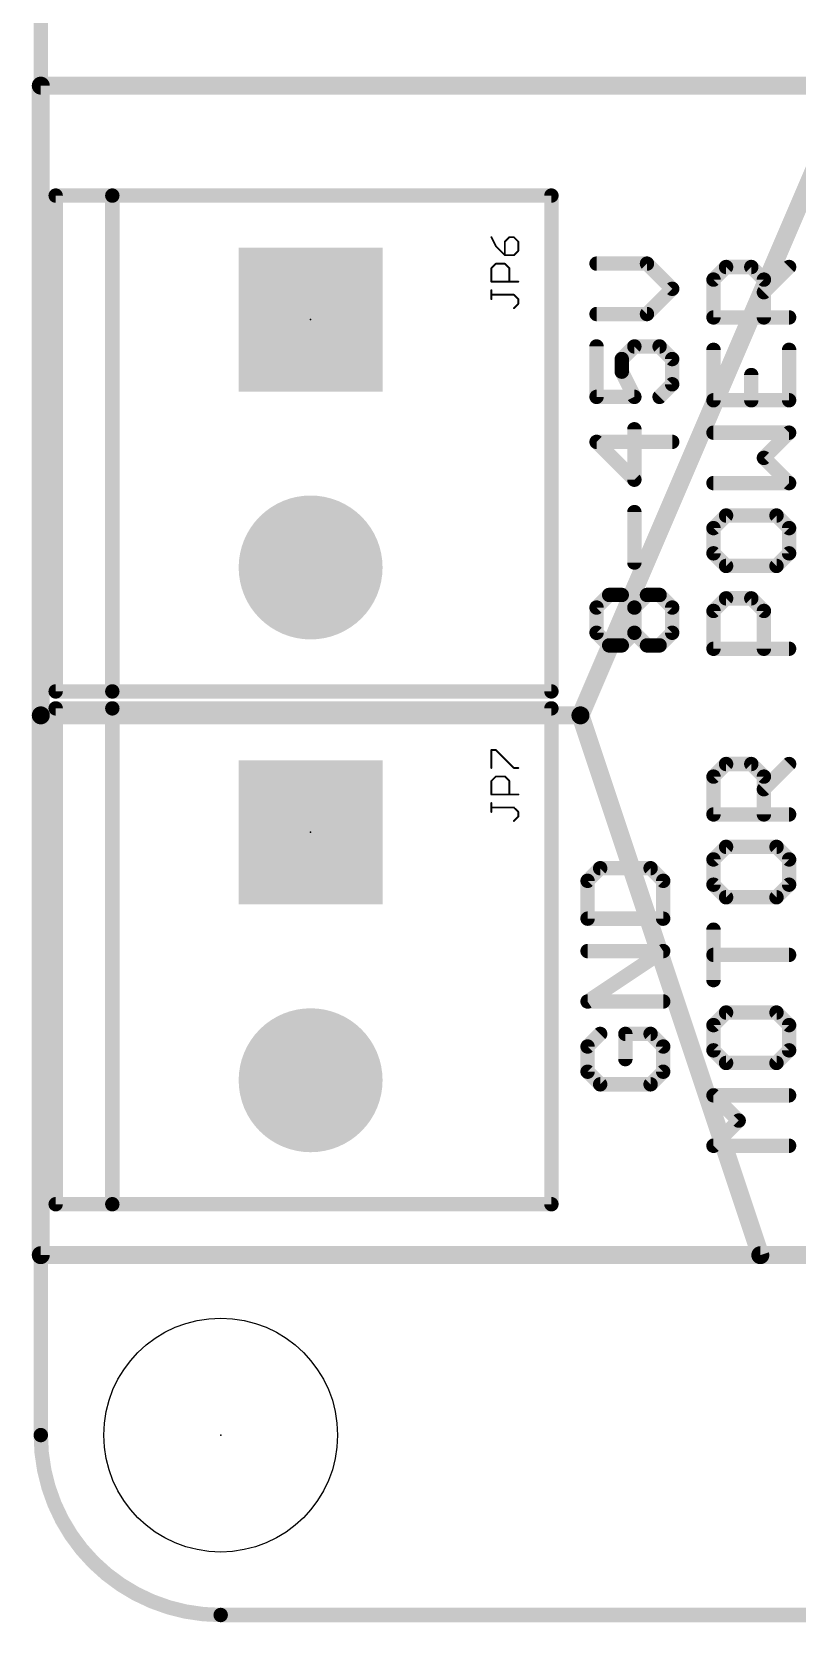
# Model space of a CAD drawing. Extents: x -0.1 to 74.4, y -25.4 to 49.6.
# Drawn here: x -0.13 to 10.68, y -0.1 to 22.35 of the extents above; entities that cross this region are included whole.
import ezdxf

# ---------------------------------------------------------------- set-up
doc = ezdxf.new("R2010")
doc.units = 0
for name, color, linetype in [('15', 12, 'CONTINUOUS'), ('16', 132, 'CONTINUOUS'), ('17', 110, 'CONTINUOUS'), ('2', 132, 'CONTINUOUS'), ('20', 53, 'CONTINUOUS'), ('21', 41, 'CONTINUOUS'), ('23', 53, 'CONTINUOUS'), ('25', 253, 'CONTINUOUS')]:
    doc.layers.add(name, color=color, linetype=linetype)

# ---------------------------------------------------------------- blocks, each defined once
blk = doc.blocks.new('SQUAREP')
blk.add_solid([(-0.5, -0.5), (0.5, -0.5), (-0.5, 0.5), (0.5, 0.5)])
blk = doc.blocks.new('ROUNDP')
at = {"const_width": 0.5}
blk.add_lwpolyline([(0, -0.25, 1), (0, 0.25, 1), (0, -0.25)], format="xyb", dxfattribs=at)

msp = doc.modelspace()

# ---------------------------------------------------------------- linework, layer by layer
at = {"layer": '15'}
for points, const_width in [([(0, 2.54), (0, 46.99)], 0.2032), ([(11.43, 21.59), (7.62, 12.7)], 0.254), ([(7.62, 12.7), (0, 12.7)], 0.254), ([(0, 12.7), (0, 5.08)], 0.254), ([(0, 5.08), (45.72, 5.08)], 0.254), ([(71.12, 0), (2.54, 0)], 0.2032)]:
    msp.add_lwpolyline(points, dxfattribs=dict(at, const_width=const_width))
for points, const_width in [([(0, 12.7635, 1), (0, 12.6365)], 0.127), ([(0.0635, 12.7, 1), (-0.0635, 12.7)], 0.127), ([(7.62, 12.6365, 1), (7.62, 12.7635)], 0.127), ([(7.5616, 12.725, 1), (7.6784, 12.675)], 0.127), ([(0, 5.1435, 1), (0, 5.0165)], 0.127), ([(-0.0635, 5.08, 1), (0.0635, 5.08)], 0.127), ([(0, 2.54, 0.4142), (2.54, 0)], 0.2032), ([(0.0508, 2.54, 1), (-0.0508, 2.54)], 0.1016), ([(-0.0508, 2.54, 1), (0.0508, 2.54)], 0.1016), ([(2.54, 0.0508, 1), (2.54, -0.0508)], 0.1016), ([(2.54, -0.0508, 1), (2.54, 0.0508)], 0.1016)]:
    msp.add_lwpolyline(points, format="xyb", dxfattribs=dict(at, const_width=const_width))
at = {"layer": '16', "const_width": 0.2032}
for points in [[(0, 2.54), (0, 46.99)], [(71.12, 0), (2.54, 0)]]:
    msp.add_lwpolyline(points, dxfattribs=at)
at = {"layer": '16'}
for points, const_width in [([(0, 2.54, 0.4142), (2.54, 0)], 0.2032), ([(0.0508, 2.54, 1), (-0.0508, 2.54)], 0.1016), ([(-0.0508, 2.54, 1), (0.0508, 2.54)], 0.1016), ([(2.54, 0.0508, 1), (2.54, -0.0508)], 0.1016), ([(2.54, -0.0508, 1), (2.54, 0.0508)], 0.1016)]:
    msp.add_lwpolyline(points, format="xyb", dxfattribs=dict(at, const_width=const_width))
at = {"layer": '2', "const_width": 0.254}
for points in [[(0, 21.59), (45.72, 21.59)], [(0, 12.7), (0, 21.59)], [(7.62, 12.7), (0, 12.7)], [(10.16, 5.08), (7.62, 12.7)], [(45.72, 5.08), (10.16, 5.08)]]:
    msp.add_lwpolyline(points, dxfattribs=at)
at = {"layer": '2', "const_width": 0.127}
for points in [[(0, 21.6535, 1), (0, 21.5265)], [(0.0635, 21.59, 1), (-0.0635, 21.59)], [(0, 12.7635, 1), (0, 12.6365)], [(7.6802, 12.7201, 1), (7.5598, 12.6799)], [(7.62, 12.6365, 1), (7.62, 12.7635)], [(-0.0635, 12.7, 1), (0.0635, 12.7)], [(10.16, 5.1435, 1), (10.16, 5.0165)], [(10.0998, 5.0599, 1), (10.2202, 5.1001)]]:
    msp.add_lwpolyline(points, format="xyb", dxfattribs=at)
at = {"layer": '20', "const_width": 0.2032}
for points in [[(0, 2.54), (0, 46.99)], [(71.12, 0), (2.54, 0)]]:
    msp.add_lwpolyline(points, dxfattribs=at)
at = {"layer": '20'}
for points, const_width in [([(0, 2.54, 0.4142), (2.54, 0)], 0.2032), ([(0.0508, 2.54, 1), (-0.0508, 2.54)], 0.1016), ([(-0.0508, 2.54, 1), (0.0508, 2.54)], 0.1016), ([(2.54, 0.0508, 1), (2.54, -0.0508)], 0.1016), ([(2.54, -0.0508, 1), (2.54, 0.0508)], 0.1016)]:
    msp.add_lwpolyline(points, format="xyb", dxfattribs=dict(at, const_width=const_width))
msp.add_circle((2.54, 2.54), 1.651, dxfattribs=at)
at = {"layer": '21', "const_width": 0.2032}
for points in [[(0.21, 13.038), (0.21, 20.038)], [(0.21, 20.038), (1.01, 20.038)], [(1.01, 20.038), (7.21, 20.038)], [(1.01, 13.038), (1.01, 20.038)], [(7.21, 20.038), (7.21, 13.038)], [(8.5595, 19.0775), (7.8477, 19.0775)], [(8.9154, 18.7216), (8.5595, 19.0775)], [(9.4987, 18.8517), (9.6766, 19.0297)], [(9.6766, 19.0297), (10.0325, 19.0297)], [(10.0325, 19.0297), (10.2105, 18.8517)], [(10.2105, 18.6738), (10.5664, 19.0297)], [(9.4987, 18.3179), (9.4987, 18.8517)], [(10.2105, 18.8517), (10.2105, 18.3179)], [(8.5595, 18.3657), (8.9154, 18.7216)], [(7.8477, 18.3657), (8.5595, 18.3657)], [(10.5664, 18.3179), (9.4987, 18.3179)], [(7.8477, 17.9081), (7.8477, 17.1963)], [(8.2036, 17.7302), (8.3815, 17.9081)], [(8.3815, 17.9081), (8.7375, 17.9081)], [(8.7375, 17.9081), (8.9154, 17.7302)], [(9.4987, 17.8603), (9.4987, 17.1485)], [(10.5664, 17.1485), (10.5664, 17.8603)], [(8.2036, 17.5522), (8.2036, 17.7302)], [(8.9154, 17.7302), (8.9154, 17.3742)], [(8.3815, 17.1963), (8.2036, 17.5522)], [(10.0325, 17.1485), (10.0325, 17.5044)], [(7.8477, 17.1963), (8.3815, 17.1963)], [(8.9154, 17.3742), (8.7375, 17.1963)], [(9.4987, 17.1485), (10.5664, 17.1485)], [(8.3815, 16.0269), (8.3815, 16.7387)], [(8.9154, 16.5608), (7.8477, 16.5608)], [(7.8477, 16.5608), (8.3815, 16.0269)], [(10.5664, 16.6909), (9.4987, 16.6909)], [(10.2105, 16.335), (10.5664, 16.6909)], [(10.5664, 15.9791), (10.2105, 16.335)], [(9.4987, 15.9791), (10.5664, 15.9791)], [(8.3815, 14.8575), (8.3815, 15.5693)], [(9.6766, 15.5215), (9.4987, 15.3435)], [(10.3885, 15.5215), (9.6766, 15.5215)], [(10.5664, 15.3435), (10.3885, 15.5215)], [(9.4987, 15.3435), (9.4987, 14.9876)], [(10.5664, 14.9876), (10.5664, 15.3435)], [(9.4987, 14.9876), (9.6766, 14.8097)], [(10.3885, 14.8097), (10.5664, 14.9876)], [(9.6766, 14.8097), (10.3885, 14.8097)], [(7.8477, 14.222), (8.0256, 14.3999)], [(8.0256, 14.3999), (8.2036, 14.3999)], [(8.2036, 14.3999), (8.3815, 14.222)], [(8.3815, 14.222), (8.5595, 14.3999)], [(8.5595, 14.3999), (8.7375, 14.3999)], [(8.7375, 14.3999), (8.9154, 14.222)], [(9.4987, 14.1741), (9.6766, 14.3521)], [(9.6766, 14.3521), (10.0325, 14.3521)], [(10.0325, 14.3521), (10.2105, 14.1741)], [(7.8477, 13.8661), (7.8477, 14.222)], [(8.3815, 13.8661), (8.3815, 14.222)], [(8.9154, 14.222), (8.9154, 13.8661)], [(9.4987, 13.6403), (9.4987, 14.1741)], [(10.2105, 14.1741), (10.2105, 13.6403)], [(8.0256, 13.6881), (7.8477, 13.8661)], [(8.3815, 13.8661), (8.2036, 13.6881)], [(8.5595, 13.6881), (8.3815, 13.8661)], [(8.9154, 13.8661), (8.7375, 13.6881)], [(8.2036, 13.6881), (8.0256, 13.6881)], [(8.7375, 13.6881), (8.5595, 13.6881)], [(10.5664, 13.6403), (9.4987, 13.6403)], [(1.01, 13.038), (0.21, 13.038)], [(7.21, 13.038), (1.01, 13.038)], [(0.21, 5.799), (0.21, 12.799)], [(0.21, 12.799), (1.01, 12.799)], [(1.01, 12.799), (7.21, 12.799)], [(1.01, 5.799), (1.01, 12.799)], [(7.21, 12.799), (7.21, 5.799)], [(9.4987, 11.8353), (9.6766, 12.0133)], [(9.4987, 11.3015), (9.4987, 11.8353)], [(9.6766, 12.0133), (10.0325, 12.0133)], [(10.0325, 12.0133), (10.2105, 11.8353)], [(10.2105, 11.6574), (10.5664, 12.0133)], [(10.2105, 11.8353), (10.2105, 11.3015)], [(10.5664, 11.3015), (9.4987, 11.3015)], [(9.6766, 10.8439), (9.4987, 10.666)], [(10.3885, 10.8439), (9.6766, 10.8439)], [(10.5664, 10.666), (10.3885, 10.8439)], [(7.8986, 10.5421), (7.7207, 10.3642)], [(8.6105, 10.5421), (7.8986, 10.5421)], [(8.7884, 10.3642), (8.6105, 10.5421)], [(9.4987, 10.666), (9.4987, 10.31)], [(10.5664, 10.31), (10.5664, 10.666)], [(7.7207, 10.3642), (7.7207, 9.8303)], [(8.7884, 9.8303), (8.7884, 10.3642)], [(9.4987, 10.31), (9.6766, 10.1321)], [(10.3885, 10.1321), (10.5664, 10.31)], [(9.6766, 10.1321), (10.3885, 10.1321)], [(7.7207, 9.8303), (8.7884, 9.8303)], [(9.4987, 8.9627), (9.4987, 9.6745)], [(7.7207, 8.6609), (8.7884, 9.3727)], [(8.7884, 9.3727), (7.7207, 9.3727)], [(10.5664, 9.3186), (9.4987, 9.3186)], [(8.7884, 8.6609), (7.7207, 8.6609)], [(9.6766, 8.5051), (9.4987, 8.3272)], [(10.3885, 8.5051), (9.6766, 8.5051)], [(10.5664, 8.3272), (10.3885, 8.5051)], [(9.4987, 8.3272), (9.4987, 7.9713)], [(10.5664, 7.9713), (10.5664, 8.3272)], [(7.8986, 8.2033), (7.7207, 8.0254)], [(7.7207, 8.0254), (7.7207, 7.6695)], [(8.6105, 8.2033), (8.2545, 8.2033)], [(8.2545, 8.2033), (8.2545, 7.8474)], [(8.7884, 8.0254), (8.6105, 8.2033)], [(8.7884, 7.6695), (8.7884, 8.0254)], [(9.4987, 7.9713), (9.6766, 7.7933)], [(9.6766, 7.7933), (10.3885, 7.7933)], [(10.3885, 7.7933), (10.5664, 7.9713)], [(7.7207, 7.6695), (7.8986, 7.4915)], [(8.6105, 7.4915), (8.7884, 7.6695)], [(7.8986, 7.4915), (8.6105, 7.4915)], [(9.8546, 6.9798), (9.4987, 7.3357)], [(9.4987, 7.3357), (10.5664, 7.3357)], [(9.4987, 6.6239), (9.8546, 6.9798)], [(10.5664, 6.6239), (9.4987, 6.6239)], [(1.01, 5.799), (0.21, 5.799)], [(7.21, 5.799), (1.01, 5.799)]]:
    msp.add_lwpolyline(points, dxfattribs=at)
at = {"layer": '21', "const_width": 0.1016}
for points in [[(0.2608, 20.038, 1), (0.1592, 20.038)], [(0.21, 20.0888, 1), (0.21, 19.9872)], [(1.01, 20.0888, 1), (1.01, 19.9872)], [(1.0608, 20.038, 1), (0.9592, 20.038)], [(1.01, 19.9872, 1), (1.01, 20.0888)], [(7.2608, 20.038, 1), (7.1592, 20.038)], [(7.21, 19.9872, 1), (7.21, 20.0888)], [(7.8477, 19.1283, 1), (7.8477, 19.0267)], [(8.5954, 19.1134, 1), (8.5236, 19.0416)], [(8.5595, 19.0267, 1), (8.5595, 19.1283)], [(9.6766, 19.0805, 1), (9.6766, 18.9789)], [(9.7126, 18.9938, 1), (9.6407, 19.0656)], [(10.0685, 19.0656, 1), (9.9966, 18.9938)], [(10.0325, 18.9789, 1), (10.0325, 19.0805)], [(10.6023, 18.9938, 1), (10.5305, 19.0656)], [(9.5495, 18.8517, 1), (9.4479, 18.8517)], [(9.4628, 18.8876, 1), (9.5346, 18.8158)], [(10.2613, 18.8517, 1), (10.1597, 18.8517)], [(10.1746, 18.8158, 1), (10.2464, 18.8876)], [(8.9513, 18.6857, 1), (8.8795, 18.7575)], [(8.8795, 18.6857, 1), (8.9513, 18.7575)], [(10.1746, 18.7097, 1), (10.2464, 18.6379)], [(7.8477, 18.4165, 1), (7.8477, 18.3149)], [(8.5236, 18.4016, 1), (8.5954, 18.3298)], [(8.5595, 18.3149, 1), (8.5595, 18.4165)], [(9.4987, 18.3687, 1), (9.4987, 18.2671)], [(10.5664, 18.2671, 1), (10.5664, 18.3687)], [(9.4479, 18.3179, 1), (9.5495, 18.3179)], [(10.1597, 18.3179, 1), (10.2613, 18.3179)], [(7.8985, 17.9081, 1), (7.7969, 17.9081)], [(8.3815, 17.9589, 1), (8.3815, 17.8573)], [(8.4175, 17.8722, 1), (8.3456, 17.944)], [(8.7734, 17.944, 1), (8.7015, 17.8722)], [(8.7375, 17.8573, 1), (8.7375, 17.9589)], [(9.5495, 17.8603, 1), (9.4479, 17.8603)], [(10.6172, 17.8603, 1), (10.5156, 17.8603)], [(8.2544, 17.7302, 1), (8.1528, 17.7302)], [(8.1677, 17.7661, 1), (8.2395, 17.6942)], [(8.9662, 17.7302, 1), (8.8646, 17.7302)], [(8.8795, 17.6942, 1), (8.9513, 17.7661)], [(8.249, 17.5749, 1), (8.1582, 17.5295)], [(8.1528, 17.5522, 1), (8.2544, 17.5522)], [(10.0833, 17.5044, 1), (9.9817, 17.5044)], [(7.8477, 17.2471, 1), (7.8477, 17.1455)], [(8.3815, 17.1455, 1), (8.3815, 17.2471)], [(8.8646, 17.3742, 1), (8.9662, 17.3742)], [(8.9513, 17.3383, 1), (8.8795, 17.4102)], [(7.7969, 17.1963, 1), (7.8985, 17.1963)], [(8.3361, 17.1736, 1), (8.427, 17.219)], [(8.7015, 17.2322, 1), (8.7734, 17.1604)], [(9.4987, 17.1993, 1), (9.4987, 17.0977)], [(9.4479, 17.1485, 1), (9.5495, 17.1485)], [(9.9817, 17.1485, 1), (10.0833, 17.1485)], [(10.5156, 17.1485, 1), (10.6172, 17.1485)], [(10.5664, 17.0977, 1), (10.5664, 17.1993)], [(8.4323, 16.7387, 1), (8.3307, 16.7387)], [(7.8477, 16.6116, 1), (7.8477, 16.51)], [(7.8836, 16.5967, 1), (7.8118, 16.5248)], [(8.9154, 16.51, 1), (8.9154, 16.6116)], [(9.4987, 16.7417, 1), (9.4987, 16.6401)], [(10.6023, 16.655, 1), (10.5305, 16.7268)], [(10.5664, 16.6401, 1), (10.5664, 16.7417)], [(10.2464, 16.3709, 1), (10.1746, 16.2991)], [(10.1746, 16.3709, 1), (10.2464, 16.2991)], [(8.3307, 16.0269, 1), (8.4323, 16.0269)], [(8.3456, 15.991, 1), (8.4175, 16.0628)], [(9.4987, 16.0299, 1), (9.4987, 15.9283)], [(10.5305, 15.9432, 1), (10.6023, 16.015)], [(10.5664, 15.9283, 1), (10.5664, 16.0299)], [(8.4323, 15.5693, 1), (8.3307, 15.5693)], [(9.6766, 15.5723, 1), (9.6766, 15.4707)], [(9.7126, 15.4856, 1), (9.6407, 15.5574)], [(10.4244, 15.5574, 1), (10.3525, 15.4856)], [(10.3885, 15.4707, 1), (10.3885, 15.5723)], [(9.5495, 15.3435, 1), (9.4479, 15.3435)], [(9.4628, 15.3795, 1), (9.5346, 15.3076)], [(10.6172, 15.3435, 1), (10.5156, 15.3435)], [(10.5305, 15.3076, 1), (10.6023, 15.3795)], [(9.5346, 15.0236, 1), (9.4628, 14.9517)], [(10.6023, 14.9517, 1), (10.5305, 15.0236)], [(8.3307, 14.8575, 1), (8.4323, 14.8575)], [(9.4479, 14.9876, 1), (9.5495, 14.9876)], [(9.6766, 14.8605, 1), (9.6766, 14.7589)], [(9.6407, 14.7738, 1), (9.7126, 14.8456)], [(10.3525, 14.8456, 1), (10.4244, 14.7738)], [(10.3885, 14.7589, 1), (10.3885, 14.8605)], [(10.5156, 14.9876, 1), (10.6172, 14.9876)], [(8.0256, 14.4507, 1), (8.0256, 14.3491)], [(8.0616, 14.364, 1), (7.9897, 14.4358)], [(8.2395, 14.4358, 1), (8.1677, 14.364)], [(8.2036, 14.3491, 1), (8.2036, 14.4507)], [(8.5595, 14.4507, 1), (8.5595, 14.3491)], [(8.5954, 14.364, 1), (8.5236, 14.4358)], [(8.7734, 14.4358, 1), (8.7015, 14.364)], [(8.7375, 14.3491, 1), (8.7375, 14.4507)], [(9.6766, 14.4029, 1), (9.6766, 14.3013)], [(9.7126, 14.3162, 1), (9.6407, 14.388)], [(10.0685, 14.388, 1), (9.9966, 14.3162)], [(10.0325, 14.3013, 1), (10.0325, 14.4029)], [(7.8985, 14.222, 1), (7.7969, 14.222)], [(7.8118, 14.2579, 1), (7.8836, 14.186)], [(8.4323, 14.222, 1), (8.3307, 14.222)], [(8.3456, 14.2579, 1), (8.4175, 14.186)], [(8.3456, 14.186, 1), (8.4175, 14.2579)], [(8.9662, 14.222, 1), (8.8646, 14.222)], [(8.8795, 14.186, 1), (8.9513, 14.2579)], [(9.5495, 14.1741, 1), (9.4479, 14.1741)], [(9.4628, 14.2101, 1), (9.5346, 14.1382)], [(10.2613, 14.1741, 1), (10.1597, 14.1741)], [(10.1746, 14.1382, 1), (10.2464, 14.2101)], [(7.8836, 13.902, 1), (7.8118, 13.8301)], [(8.4175, 13.902, 1), (8.3456, 13.8301)], [(8.4175, 13.8301, 1), (8.3456, 13.902)], [(8.9513, 13.8301, 1), (8.8795, 13.902)], [(7.7969, 13.8661, 1), (7.8985, 13.8661)], [(8.0256, 13.7389, 1), (8.0256, 13.6373)], [(7.9897, 13.6522, 1), (8.0616, 13.724)], [(8.1677, 13.724, 1), (8.2395, 13.6522)], [(8.2036, 13.6373, 1), (8.2036, 13.7389)], [(8.3307, 13.8661, 1), (8.4323, 13.8661)], [(8.5595, 13.7389, 1), (8.5595, 13.6373)], [(8.5236, 13.6522, 1), (8.5954, 13.724)], [(8.7015, 13.724, 1), (8.7734, 13.6522)], [(8.7375, 13.6373, 1), (8.7375, 13.7389)], [(8.8646, 13.8661, 1), (8.9662, 13.8661)], [(9.4987, 13.6911, 1), (9.4987, 13.5895)], [(10.5664, 13.5895, 1), (10.5664, 13.6911)], [(9.4479, 13.6403, 1), (9.5495, 13.6403)], [(10.1597, 13.6403, 1), (10.2613, 13.6403)], [(0.21, 13.0888, 1), (0.21, 12.9872)], [(0.1592, 13.038, 1), (0.2608, 13.038)], [(1.01, 13.0888, 1), (1.01, 12.9872)], [(0.9592, 13.038, 1), (1.0608, 13.038)], [(1.01, 12.9872, 1), (1.01, 13.0888)], [(7.1592, 13.038, 1), (7.2608, 13.038)], [(7.21, 12.9872, 1), (7.21, 13.0888)], [(0.2608, 12.799, 1), (0.1592, 12.799)], [(0.21, 12.8498, 1), (0.21, 12.7482)], [(1.01, 12.8498, 1), (1.01, 12.7482)], [(1.0608, 12.799, 1), (0.9592, 12.799)], [(1.01, 12.7482, 1), (1.01, 12.8498)], [(7.2608, 12.799, 1), (7.1592, 12.799)], [(7.21, 12.7482, 1), (7.21, 12.8498)], [(9.5495, 11.8353, 1), (9.4479, 11.8353)], [(9.4628, 11.8713, 1), (9.5346, 11.7994)], [(9.6766, 12.0641, 1), (9.6766, 11.9625)], [(9.7126, 11.9774, 1), (9.6407, 12.0492)], [(10.0685, 12.0492, 1), (9.9966, 11.9774)], [(10.0325, 11.9625, 1), (10.0325, 12.0641)], [(10.2613, 11.8353, 1), (10.1597, 11.8353)], [(10.1746, 11.7994, 1), (10.2464, 11.8713)], [(10.6023, 11.9774, 1), (10.5305, 12.0492)], [(10.1746, 11.6933, 1), (10.2464, 11.6215)], [(9.4987, 11.3523, 1), (9.4987, 11.2507)], [(9.4479, 11.3015, 1), (9.5495, 11.3015)], [(10.1597, 11.3015, 1), (10.2613, 11.3015)], [(10.5664, 11.2507, 1), (10.5664, 11.3523)], [(9.6766, 10.8947, 1), (9.6766, 10.7931)], [(9.7126, 10.808, 1), (9.6407, 10.8798)], [(10.4244, 10.8798, 1), (10.3525, 10.808)], [(10.3885, 10.7931, 1), (10.3885, 10.8947)], [(7.8986, 10.5929, 1), (7.8986, 10.4913)], [(7.9346, 10.5062, 1), (7.8627, 10.578)], [(8.6464, 10.578, 1), (8.5745, 10.5062)], [(8.6105, 10.4913, 1), (8.6105, 10.5929)], [(9.5495, 10.666, 1), (9.4479, 10.666)], [(9.4628, 10.7019, 1), (9.5346, 10.63)], [(10.6172, 10.666, 1), (10.5156, 10.666)], [(10.5305, 10.63, 1), (10.6023, 10.7019)], [(7.7715, 10.3642, 1), (7.6699, 10.3642)], [(7.6848, 10.4001, 1), (7.7566, 10.3282)], [(8.8392, 10.3642, 1), (8.7376, 10.3642)], [(8.7525, 10.3282, 1), (8.8243, 10.4001)], [(9.5346, 10.346, 1), (9.4628, 10.2741)], [(9.4479, 10.31, 1), (9.5495, 10.31)], [(10.5156, 10.31, 1), (10.6172, 10.31)], [(10.6023, 10.2741, 1), (10.5305, 10.346)], [(9.6766, 10.1829, 1), (9.6766, 10.0813)], [(9.6407, 10.0962, 1), (9.7126, 10.168)], [(10.3525, 10.168, 1), (10.4244, 10.0962)], [(10.3885, 10.0813, 1), (10.3885, 10.1829)], [(7.7207, 9.8811, 1), (7.7207, 9.7795)], [(7.6699, 9.8303, 1), (7.7715, 9.8303)], [(8.7376, 9.8303, 1), (8.8392, 9.8303)], [(8.7884, 9.7795, 1), (8.7884, 9.8811)], [(9.5495, 9.6745, 1), (9.4479, 9.6745)], [(7.7207, 9.4235, 1), (7.7207, 9.3219)], [(8.8166, 9.3304, 1), (8.7602, 9.415)], [(8.7884, 9.3219, 1), (8.7884, 9.4235)], [(9.4987, 9.3694, 1), (9.4987, 9.2678)], [(10.5664, 9.2678, 1), (10.5664, 9.3694)], [(9.4479, 8.9627, 1), (9.5495, 8.9627)], [(7.7207, 8.7117, 1), (7.7207, 8.6101)], [(8.7884, 8.6101, 1), (8.7884, 8.7117)], [(7.6925, 8.7032, 1), (7.7489, 8.6186)], [(9.6766, 8.5559, 1), (9.6766, 8.4543)], [(9.7126, 8.4692, 1), (9.6407, 8.541)], [(10.4244, 8.541, 1), (10.3525, 8.4692)], [(10.3885, 8.4543, 1), (10.3885, 8.5559)], [(9.5495, 8.3272, 1), (9.4479, 8.3272)], [(9.4628, 8.3631, 1), (9.5346, 8.2912)], [(10.6172, 8.3272, 1), (10.5156, 8.3272)], [(10.5305, 8.2912, 1), (10.6023, 8.3631)], [(7.7715, 8.0254, 1), (7.6699, 8.0254)], [(7.6848, 8.0613, 1), (7.7566, 7.9894)], [(7.9346, 8.1674, 1), (7.8627, 8.2392)], [(8.2545, 8.2541, 1), (8.2545, 8.1525)], [(8.3053, 8.2033, 1), (8.2037, 8.2033)], [(8.6464, 8.2392, 1), (8.5745, 8.1674)], [(8.6105, 8.1525, 1), (8.6105, 8.2541)], [(8.8392, 8.0254, 1), (8.7376, 8.0254)], [(8.7525, 7.9894, 1), (8.8243, 8.0613)], [(8.2037, 7.8474, 1), (8.3053, 7.8474)], [(9.5346, 8.0072, 1), (9.4628, 7.9353)], [(9.4479, 7.9713, 1), (9.5495, 7.9713)], [(9.6766, 7.8441, 1), (9.6766, 7.7425)], [(9.6407, 7.7574, 1), (9.7126, 7.8292)], [(10.3525, 7.8292, 1), (10.4244, 7.7574)], [(10.3885, 7.7425, 1), (10.3885, 7.8441)], [(10.5156, 7.9713, 1), (10.6172, 7.9713)], [(10.6023, 7.9353, 1), (10.5305, 8.0072)], [(7.7566, 7.7054, 1), (7.6848, 7.6335)], [(7.6699, 7.6695, 1), (7.7715, 7.6695)], [(8.7376, 7.6695, 1), (8.8392, 7.6695)], [(8.8243, 7.6335, 1), (8.7525, 7.7054)], [(7.8986, 7.5423, 1), (7.8986, 7.4407)], [(7.8627, 7.4556, 1), (7.9346, 7.5274)], [(8.5745, 7.5274, 1), (8.6464, 7.4556)], [(8.6105, 7.4407, 1), (8.6105, 7.5423)], [(9.5346, 7.3716, 1), (9.4628, 7.2998)], [(9.4987, 7.3865, 1), (9.4987, 7.2849)], [(10.5664, 7.2849, 1), (10.5664, 7.3865)], [(9.8905, 6.9439, 1), (9.8187, 7.0157)], [(9.8187, 6.9439, 1), (9.8905, 7.0157)], [(9.4987, 6.6747, 1), (9.4987, 6.5731)], [(9.4628, 6.6598, 1), (9.5346, 6.588)], [(10.5664, 6.5731, 1), (10.5664, 6.6747)], [(0.21, 5.8498, 1), (0.21, 5.7482)], [(0.1592, 5.799, 1), (0.2608, 5.799)], [(1.01, 5.8498, 1), (1.01, 5.7482)], [(0.9592, 5.799, 1), (1.0608, 5.799)], [(1.01, 5.7482, 1), (1.01, 5.8498)], [(7.1592, 5.799, 1), (7.2608, 5.799)], [(7.21, 5.7482, 1), (7.21, 5.8498)]]:
    msp.add_lwpolyline(points, format="xyb", dxfattribs=at)
at = {"layer": '23'}
for p in [(3.81, 18.288), (3.81, 11.049), (2.54, 2.54)]:
    msp.add_point(p, dxfattribs=at)
at = {"layer": '25', "const_width": 0.0254}
for points in [[(6.3624, 19.4507), (6.4259, 19.3236)], [(6.4259, 19.3236), (6.553, 19.1965)], [(6.6166, 19.4507), (6.553, 19.3872)], [(6.553, 19.3872), (6.553, 19.1965)], [(6.6801, 19.4507), (6.6166, 19.4507)], [(6.7437, 19.3872), (6.6801, 19.4507)], [(6.7437, 19.26), (6.7437, 19.3872)], [(6.3624, 19.0129), (6.4259, 19.0765)], [(6.4259, 19.0765), (6.553, 19.0765)], [(6.553, 19.1965), (6.6801, 19.1965)], [(6.553, 19.0765), (6.6166, 19.0129)], [(6.6801, 19.1965), (6.7437, 19.26)], [(6.3624, 18.8223), (6.3624, 19.0129)], [(6.6166, 19.0129), (6.6166, 18.8223)], [(6.7437, 18.8223), (6.3624, 18.8223)], [(6.3624, 18.5752), (6.3624, 18.7023)], [(6.6801, 18.6387), (6.3624, 18.6387)], [(6.7437, 18.5752), (6.6801, 18.6387)], [(6.6801, 18.4481), (6.7437, 18.5116)], [(6.7437, 18.5116), (6.7437, 18.5752)], [(6.3624, 11.9575), (6.3624, 12.2117)], [(6.3624, 12.2117), (6.4259, 12.2117)], [(6.4259, 12.2117), (6.6801, 11.9575)], [(6.6801, 11.9575), (6.7437, 11.9575)], [(6.3624, 11.7739), (6.4259, 11.8375)], [(6.3624, 11.5833), (6.3624, 11.7739)], [(6.4259, 11.8375), (6.553, 11.8375)], [(6.553, 11.8375), (6.6166, 11.7739)], [(6.6166, 11.7739), (6.6166, 11.5833)], [(6.7437, 11.5833), (6.3624, 11.5833)], [(6.3624, 11.3362), (6.3624, 11.4633)], [(6.6801, 11.3997), (6.3624, 11.3997)], [(6.7437, 11.3362), (6.6801, 11.3997)], [(6.6801, 11.2091), (6.7437, 11.2726)], [(6.7437, 11.2726), (6.7437, 11.3362)]]:
    msp.add_lwpolyline(points, dxfattribs=at)
at = {"layer": '25', "const_width": 0.0127}
for points in [[(6.3681, 19.4535, 1), (6.3567, 19.4479)], [(6.4304, 19.3281, 1), (6.4214, 19.3191)], [(6.4203, 19.3208, 1), (6.4316, 19.3264)], [(6.5485, 19.3916, 1), (6.5575, 19.3827)], [(6.5594, 19.3872, 1), (6.5467, 19.3872)], [(6.6166, 19.4571, 1), (6.6166, 19.4444)], [(6.6211, 19.4462, 1), (6.6121, 19.4552)], [(6.6846, 19.4552, 1), (6.6757, 19.4462)], [(6.6801, 19.4444, 1), (6.6801, 19.4571)], [(6.7501, 19.3872, 1), (6.7374, 19.3872)], [(6.7392, 19.3827, 1), (6.7482, 19.3916)], [(6.4259, 19.0829, 1), (6.4259, 19.0701)], [(6.4304, 19.072, 1), (6.4214, 19.081)], [(6.553, 19.2028, 1), (6.553, 19.1901)], [(6.5575, 19.081, 1), (6.5485, 19.072)], [(6.5467, 19.1965, 1), (6.5594, 19.1965)], [(6.5485, 19.192, 1), (6.5575, 19.201)], [(6.553, 19.0701, 1), (6.553, 19.0829)], [(6.6757, 19.201, 1), (6.6846, 19.192)], [(6.6801, 19.1901, 1), (6.6801, 19.2028)], [(6.7374, 19.26, 1), (6.7501, 19.26)], [(6.7482, 19.2556, 1), (6.7392, 19.2645)], [(6.3687, 19.0129, 1), (6.356, 19.0129)], [(6.3579, 19.0174, 1), (6.3669, 19.0085)], [(6.6229, 19.0129, 1), (6.6102, 19.0129)], [(6.6121, 19.0085, 1), (6.6211, 19.0174)], [(6.356, 18.8223, 1), (6.3687, 18.8223)], [(6.3687, 18.7023, 1), (6.356, 18.7023)], [(6.3624, 18.8286, 1), (6.3624, 18.8159)], [(6.3624, 18.6451, 1), (6.3624, 18.6324)], [(6.6102, 18.8223, 1), (6.6229, 18.8223)], [(6.6846, 18.6432, 1), (6.6757, 18.6343)], [(6.6801, 18.6324, 1), (6.6801, 18.6451)], [(6.7437, 18.8159, 1), (6.7437, 18.8286)], [(6.356, 18.5752, 1), (6.3687, 18.5752)], [(6.6757, 18.4526, 1), (6.6846, 18.4436)], [(6.7501, 18.5752, 1), (6.7374, 18.5752)], [(6.7374, 18.5116, 1), (6.7501, 18.5116)], [(6.7392, 18.5707, 1), (6.7482, 18.5797)], [(6.7482, 18.5071, 1), (6.7392, 18.5161)], [(6.3687, 12.2117, 1), (6.356, 12.2117)], [(6.3624, 12.2181, 1), (6.3624, 12.2054)], [(6.4304, 12.2162, 1), (6.4214, 12.2072)], [(6.4259, 12.2054, 1), (6.4259, 12.2181)], [(6.356, 11.9575, 1), (6.3687, 11.9575)], [(6.6801, 11.9638, 1), (6.6801, 11.9511)], [(6.6757, 11.953, 1), (6.6846, 11.962)], [(6.7437, 11.9511, 1), (6.7437, 11.9638)], [(6.3687, 11.7739, 1), (6.356, 11.7739)], [(6.3579, 11.7784, 1), (6.3669, 11.7695)], [(6.4259, 11.8438, 1), (6.4259, 11.8312)], [(6.4304, 11.833, 1), (6.4214, 11.842)], [(6.5575, 11.842, 1), (6.5485, 11.833)], [(6.553, 11.8312, 1), (6.553, 11.8438)], [(6.6229, 11.7739, 1), (6.6102, 11.7739)], [(6.6121, 11.7695, 1), (6.6211, 11.7784)], [(6.356, 11.5833, 1), (6.3687, 11.5833)], [(6.3687, 11.4633, 1), (6.356, 11.4633)], [(6.3624, 11.5896, 1), (6.3624, 11.5769)], [(6.6102, 11.5833, 1), (6.6229, 11.5833)], [(6.7437, 11.5769, 1), (6.7437, 11.5896)], [(6.356, 11.3362, 1), (6.3687, 11.3362)], [(6.3624, 11.4061, 1), (6.3624, 11.3934)], [(6.6846, 11.4042, 1), (6.6757, 11.3953)], [(6.6801, 11.3934, 1), (6.6801, 11.4061)], [(6.7501, 11.3362, 1), (6.7374, 11.3362)], [(6.7374, 11.2726, 1), (6.7501, 11.2726)], [(6.7392, 11.3317, 1), (6.7482, 11.3407)], [(6.7482, 11.2681, 1), (6.7392, 11.2771)], [(6.6757, 11.2136, 1), (6.6846, 11.2046)]]:
    msp.add_lwpolyline(points, format="xyb", dxfattribs=at)

# ---------------------------------------------------------------- block references
at = {"layer": '17', "rotation": 270}
for name, p, xscale, yscale in [('SQUAREP', (3.81, 18.288), 2.032, 2.032), ('SQUAREP', (3.81, 18.288), 2.032, 2.032), ('ROUNDP', (3.81, 18.288), 1.8, 1.8), ('ROUNDP', (3.81, 18.288), 1.8, 1.8), ('ROUNDP', (3.81, 14.788), 2.032, 2.032), ('ROUNDP', (3.81, 14.788), 2.032, 2.032), ('ROUNDP', (3.81, 14.788), 1.8, 1.8), ('ROUNDP', (3.81, 14.788), 1.8, 1.8), ('SQUAREP', (3.81, 11.049), 2.032, 2.032), ('SQUAREP', (3.81, 11.049), 2.032, 2.032), ('ROUNDP', (3.81, 11.049), 1.8, 1.8), ('ROUNDP', (3.81, 11.049), 1.8, 1.8), ('ROUNDP', (3.81, 7.549), 2.032, 2.032), ('ROUNDP', (3.81, 7.549), 2.032, 2.032), ('ROUNDP', (3.81, 7.549), 1.8, 1.8), ('ROUNDP', (3.81, 7.549), 1.8, 1.8)]:
    msp.add_blockref(name, p, dxfattribs=dict(at, xscale=xscale, yscale=yscale))

doc.saveas('drawing.dxf')
